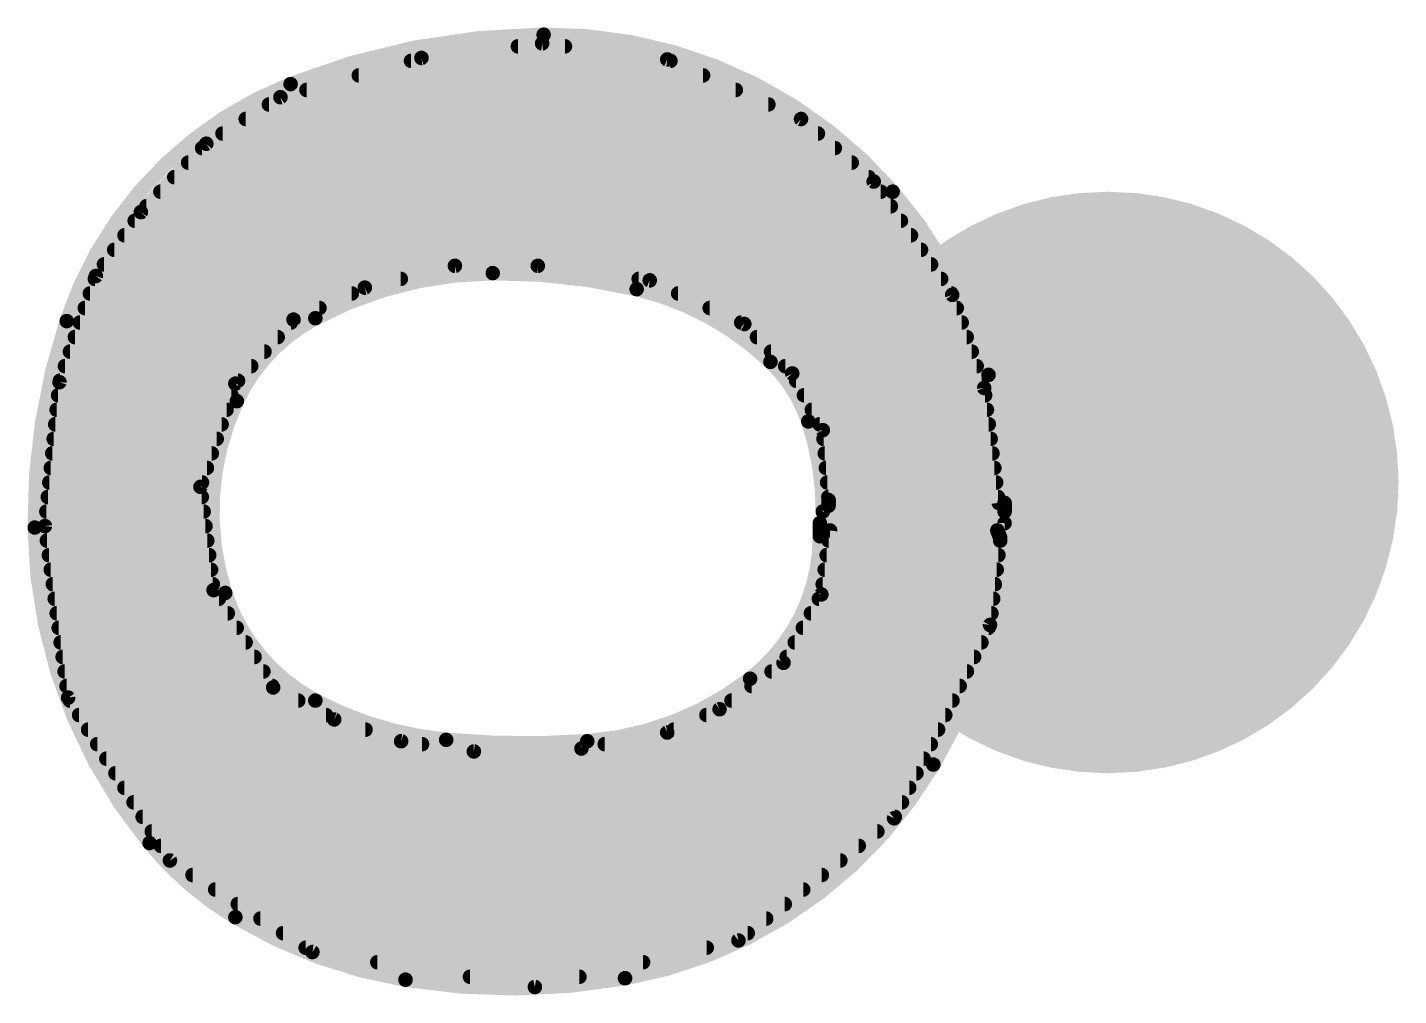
# Model space of a CAD drawing. Extents: x -3.8 to 20.4, y -39.4 to 28.1.
# Drawn here: x 12.337 to 14.732, y 20.313 to 22.004 of the extents above; entities that cross this region are included whole.
import ezdxf

# ---------------------------------------------------------------- set-up
doc = ezdxf.new("R2010")
doc.units = 0
doc.layers.add('18', color=110, linetype='CONTINUOUS')
doc.layers.add('22', color=40, linetype='CONTINUOUS')

# ---------------------------------------------------------------- blocks, each defined once
blk = doc.blocks.new('ROUNDV')
at = {"const_width": 0.5}
blk.add_lwpolyline([(0, -0.25, 1), (0, 0.25, 1), (0, -0.25)], format="xyb", dxfattribs=at)

msp = doc.modelspace()

# ---------------------------------------------------------------- linework, layer by layer
at = {"layer": '22'}
for points, const_width in [([(13.2385, 21.9913, 0.092), (12.7965, 21.905)], 0.0254), ([(13.2367, 21.9824, 1), (13.2351, 21.9698)], 0.0127), ([(13.8481, 21.717, 0.2195), (13.2385, 21.9913)], 0.0254), ([(13.2384, 21.9976, 1), (13.2386, 21.985)], 0.0127), ([(13.2367, 21.9698, 1), (13.2351, 21.9824)], 0.0127), ([(13.2386, 21.985, 1), (13.2384, 21.9976)], 0.0127), ([(13.1936, 21.9774, 1), (13.1936, 21.9646)], 0.0127), ([(13.2757, 21.9646, 1), (13.2757, 21.9774)], 0.0127), ([(13.0068, 21.952, 1), (13.0068, 21.9393)], 0.0127), ([(13.0243, 21.957, 1), (13.0259, 21.9444)], 0.0127), ([(13.0268, 21.9446, 1), (13.0234, 21.9568)], 0.0127), ([(13.457, 21.9539, 1), (13.4518, 21.9423)], 0.0127), ([(13.4536, 21.9418, 1), (13.4552, 21.9544)], 0.0127), ([(13.46, 21.9393, 1), (13.46, 21.952)], 0.0127), ([(12.7965, 21.905, 0.2224), (12.4054, 21.4909)], 0.0254), ([(12.7942, 21.9109, 1), (12.7988, 21.8991)], 0.0127), ([(12.7988, 21.8991, 1), (12.7942, 21.9109)], 0.0127), ([(12.9156, 21.9266, 1), (12.9156, 21.9139)], 0.0127), ([(13.517, 21.9139, 1), (13.517, 21.9266)], 0.0127), ([(12.777, 21.8882, 1), (12.7804, 21.876)], 0.0127), ([(12.7821, 21.8767, 1), (12.7753, 21.8875)], 0.0127), ([(12.8243, 21.9012, 1), (12.8243, 21.8884)], 0.0127), ([(13.5741, 21.8884, 1), (13.5741, 21.9012)], 0.0127), ([(12.7585, 21.8758, 1), (12.7585, 21.8631)], 0.0127), ([(13.6311, 21.8631, 1), (13.6311, 21.8758)], 0.0127), ([(12.718, 21.8504, 1), (12.718, 21.8377)], 0.0127), ([(13.6922, 21.8488, 1), (13.684, 21.8392)], 0.0127), ([(13.6855, 21.8382, 1), (13.6907, 21.8498)], 0.0127), ([(13.6881, 21.8377, 1), (13.6881, 21.8504)], 0.0127), ([(12.6776, 21.825, 1), (12.6776, 21.8122)], 0.0127), ([(13.7176, 21.8122, 1), (13.7176, 21.825)], 0.0127), ([(12.6419, 21.7996, 1), (12.6419, 21.7869)], 0.0127), ([(12.6458, 21.8062, 1), (12.6526, 21.7954)], 0.0127), ([(12.6538, 21.7964, 1), (12.6446, 21.8052)], 0.0127), ([(13.7472, 21.7869, 1), (13.7472, 21.7996)], 0.0127), ([(12.6176, 21.7742, 1), (12.6176, 21.7614)], 0.0127), ([(13.7767, 21.7614, 1), (13.7767, 21.7742)], 0.0127), ([(12.5933, 21.7488, 1), (12.5933, 21.736)], 0.0127), ([(13.8063, 21.736, 1), (13.8063, 21.7488)], 0.0127), ([(12.569, 21.7234, 1), (12.569, 21.7107)], 0.0127), ([(13.8203, 21.7384, 1), (13.8099, 21.7312)], 0.0127), ([(13.811, 21.73, 1), (13.8192, 21.7396)], 0.0127), ([(13.8274, 21.7107, 1), (13.8274, 21.7234)], 0.0127), ([(14.0157, 21.397, 0.1172), (13.8481, 21.717)], 0.0254), ([(13.8529, 21.7212, 1), (13.8433, 21.7128)], 0.0127), ([(13.8433, 21.7128, 1), (13.8529, 21.7212)], 0.0127), ([(12.5447, 21.698, 1), (12.5447, 21.6852)], 0.0127), ([(13.845, 21.6852, 1), (13.845, 21.698)], 0.0127), ([(12.5242, 21.6726, 1), (12.5242, 21.6598)], 0.0127), ([(12.5303, 21.6858, 1), (12.5395, 21.677)], 0.0127), ([(12.5401, 21.6777, 1), (12.5297, 21.6851)], 0.0127), ([(13.8626, 21.6598, 1), (13.8626, 21.6726)], 0.0127), ([(12.5063, 21.6472, 1), (12.5063, 21.6345)], 0.0127), ([(13.8802, 21.6345, 1), (13.8802, 21.6472)], 0.0127), ([(12.4884, 21.6218, 1), (12.4884, 21.609)], 0.0127), ([(13.8977, 21.609, 1), (13.8977, 21.6218)], 0.0127), ([(12.4622, 21.5676, 1), (12.4502, 21.5718)], 0.0127), ([(12.4705, 21.5964, 1), (12.4705, 21.5836)], 0.0127), ([(13.1496, 21.5748, 0.1204), (12.8397, 21.496)], 0.0254), ([(13.0835, 21.5939, 1), (13.0835, 21.5812)], 0.0127), ([(13.085, 21.5813, 1), (13.082, 21.5937)], 0.0127), ([(13.401, 21.5468, 0.0602), (13.1496, 21.5748)], 0.0254), ([(13.1495, 21.5811, 1), (13.1497, 21.5685)], 0.0127), ([(13.1497, 21.5685, 1), (13.1495, 21.5811)], 0.0127), ([(13.2291, 21.5938, 1), (13.2275, 21.5812)], 0.0127), ([(13.2283, 21.5812, 1), (13.2283, 21.5939)], 0.0127), ([(13.9153, 21.5836, 1), (13.9153, 21.5964)], 0.0127), ([(12.4545, 21.571, 1), (12.4545, 21.5583)], 0.0127), ([(12.451, 21.5734, 1), (12.4614, 21.566)], 0.0127), ([(12.9246, 21.5556, 1), (12.9276, 21.5432)], 0.0127), ([(12.9287, 21.5436, 1), (12.9235, 21.5552)], 0.0127), ([(12.9889, 21.5583, 1), (12.9889, 21.571)], 0.0127), ([(13.6347, 21.4198, 0.1342), (13.401, 21.5468)], 0.0254), ([(13.4025, 21.553, 1), (13.3995, 21.5406)], 0.0127), ([(13.4046, 21.571, 1), (13.4046, 21.5583)], 0.0127), ([(13.3995, 21.5406, 1), (13.4025, 21.553)], 0.0127), ([(13.4266, 21.5679, 1), (13.4212, 21.5563)], 0.0127), ([(13.4231, 21.5558, 1), (13.4247, 21.5684)], 0.0127), ([(13.9329, 21.5583, 1), (13.9329, 21.571)], 0.0127), ([(12.4458, 21.5456, 1), (12.4458, 21.5328)], 0.0127), ([(12.9034, 21.5328, 1), (12.9034, 21.5456)], 0.0127), ([(13.4735, 21.5456, 1), (13.4735, 21.5328)], 0.0127), ([(13.9582, 21.5388, 1), (13.9462, 21.5346)], 0.0127), ([(13.947, 21.5331, 1), (13.9574, 21.5403)], 0.0127), ([(13.9505, 21.5328, 1), (13.9505, 21.5456)], 0.0127), ([(12.4371, 21.5202, 1), (12.4371, 21.5074)], 0.0127), ([(12.8468, 21.5074, 1), (12.8468, 21.5202)], 0.0127), ([(13.5286, 21.5202, 1), (13.5286, 21.5074)], 0.0127), ([(13.9601, 21.5074, 1), (13.9601, 21.5202)], 0.0127), ([(12.4054, 21.4909, 0.083), (12.3495, 21.1303)], 0.0254), ([(12.3994, 21.4929, 1), (12.4114, 21.4889)], 0.0127), ([(12.4114, 21.4889, 1), (12.3994, 21.4929)], 0.0127), ([(12.4284, 21.4948, 1), (12.4284, 21.4821)], 0.0127), ([(12.8397, 21.496, 0.1633), (12.7025, 21.3512)], 0.0254), ([(12.799, 21.4993, 1), (12.8042, 21.4877)], 0.0127), ([(12.8063, 21.4892, 1), (12.7969, 21.4978)], 0.0127), ([(12.797, 21.4821, 1), (12.797, 21.4948)], 0.0127), ([(12.8367, 21.5016, 1), (12.8427, 21.4904)], 0.0127), ([(12.8427, 21.4904, 1), (12.8367, 21.5016)], 0.0127), ([(13.5836, 21.4948, 1), (13.5836, 21.4821)], 0.0127), ([(13.5936, 21.4903, 1), (13.5844, 21.4815)], 0.0127), ([(13.5863, 21.4801, 1), (13.5917, 21.4917)], 0.0127), ([(13.9688, 21.4821, 1), (13.9688, 21.4948)], 0.0127), ([(12.4197, 21.4694, 1), (12.4197, 21.4566)], 0.0127), ([(12.7739, 21.4566, 1), (12.7739, 21.4694)], 0.0127), ([(13.6112, 21.4694, 1), (13.6112, 21.4566)], 0.0127), ([(13.9775, 21.4566, 1), (13.9775, 21.4694)], 0.0127), ([(12.411, 21.444, 1), (12.411, 21.4312)], 0.0127), ([(12.7508, 21.4312, 1), (12.7508, 21.444)], 0.0127), ([(13.6358, 21.444, 1), (13.6358, 21.4312)], 0.0127), ([(13.9863, 21.4312, 1), (13.9863, 21.444)], 0.0127), ([(12.4023, 21.4186, 1), (12.4023, 21.4059)], 0.0127), ([(12.7277, 21.4059, 1), (12.7277, 21.4186)], 0.0127), ([(13.7008, 21.3157, 0.1209), (13.6347, 21.4198)], 0.0254), ([(13.6391, 21.4244, 1), (13.6303, 21.4152)], 0.0127), ([(13.6303, 21.4152, 1), (13.6391, 21.4244)], 0.0127), ([(13.6605, 21.4186, 1), (13.6605, 21.4059)], 0.0127), ([(13.995, 21.4059, 1), (13.995, 21.4186)], 0.0127), ([(12.3867, 21.3864, 1), (12.3987, 21.3822)], 0.0127), ([(12.399, 21.3837, 1), (12.3864, 21.3849)], 0.0127), ([(12.3936, 21.3932, 1), (12.3936, 21.3804)], 0.0127), ([(12.6953, 21.386, 1), (12.7047, 21.3774)], 0.0127), ([(12.706, 21.3797, 1), (12.694, 21.3837)], 0.0127), ([(12.7046, 21.3804, 1), (12.7046, 21.3932)], 0.0127), ([(13.6784, 21.4025, 1), (13.6672, 21.3965)], 0.0127), ([(13.6682, 21.3951, 1), (13.6774, 21.4039)], 0.0127), ([(13.6796, 21.3932, 1), (13.6796, 21.3804)], 0.0127), ([(14.0037, 21.3804, 1), (14.0037, 21.3932)], 0.0127), ([(14.0219, 21.3986, 1), (14.0095, 21.3954)], 0.0127), ([(14.0437, 21.1734, 0.0624), (14.0157, 21.397)], 0.0254), ([(14.0095, 21.3954, 1), (14.0219, 21.3986)], 0.0127), ([(12.3904, 21.3678, 1), (12.3904, 21.355)], 0.0127), ([(12.6931, 21.355, 1), (12.6931, 21.3678)], 0.0127), ([(13.6933, 21.3678, 1), (13.6933, 21.355)], 0.0127), ([(14.0144, 21.3749, 1), (14.0018, 21.3733)], 0.0127), ([(14.0021, 21.372, 1), (14.0141, 21.3762)], 0.0127), ([(14.0097, 21.355, 1), (14.0097, 21.3678)], 0.0127), ([(12.3878, 21.3424, 1), (12.3878, 21.3297)], 0.0127), ([(12.7025, 21.3512, 0.1897), (12.6822, 21.016)], 0.0254), ([(12.6845, 21.3297, 1), (12.6845, 21.3424)], 0.0127), ([(12.6967, 21.3539, 1), (12.7083, 21.3485)], 0.0127), ([(12.7083, 21.3485, 1), (12.6967, 21.3539)], 0.0127), ([(13.707, 21.3424, 1), (13.707, 21.3297)], 0.0127), ([(14.0129, 21.3297, 1), (14.0129, 21.3424)], 0.0127), ([(12.3853, 21.317, 1), (12.3853, 21.3042)], 0.0127), ([(12.6759, 21.3042, 1), (12.6759, 21.317)], 0.0127), ([(13.7262, 21.1582, 0.0828), (13.7008, 21.3157)], 0.0254), ([(13.7068, 21.3177, 1), (13.6948, 21.3137)], 0.0127), ([(13.6948, 21.3137, 1), (13.7068, 21.3177)], 0.0127), ([(13.7207, 21.317, 1), (13.7207, 21.3042)], 0.0127), ([(14.0161, 21.3042, 1), (14.0161, 21.317)], 0.0127), ([(12.3827, 21.2916, 1), (12.3827, 21.2788)], 0.0127), ([(12.6674, 21.2788, 1), (12.6674, 21.2916)], 0.0127), ([(13.7325, 21.3009, 1), (13.7199, 21.2999)], 0.0127), ([(13.7206, 21.2974, 1), (13.7318, 21.3034)], 0.0127), ([(13.7275, 21.2916, 1), (13.7275, 21.2788)], 0.0127), ([(14.0194, 21.2788, 1), (14.0194, 21.2916)], 0.0127), ([(12.3801, 21.2662, 1), (12.3801, 21.2535)], 0.0127), ([(12.6588, 21.2535, 1), (12.6588, 21.2662)], 0.0127), ([(13.7296, 21.2662, 1), (13.7296, 21.2535)], 0.0127), ([(14.0226, 21.2535, 1), (14.0226, 21.2662)], 0.0127), ([(12.3776, 21.2408, 1), (12.3776, 21.228)], 0.0127), ([(12.6502, 21.228, 1), (12.6502, 21.2408)], 0.0127), ([(13.7317, 21.2408, 1), (13.7317, 21.228)], 0.0127), ([(14.0258, 21.228, 1), (14.0258, 21.2408)], 0.0127), ([(12.375, 21.2154, 1), (12.375, 21.2026)], 0.0127), ([(12.6453, 21.2022, 1), (12.6327, 21.2006)], 0.0127), ([(12.633, 21.2034, 1), (12.645, 21.1994)], 0.0127), ([(12.6416, 21.2026, 1), (12.6416, 21.2154)], 0.0127), ([(13.7338, 21.2154, 1), (13.7338, 21.2026)], 0.0127), ([(14.029, 21.2026, 1), (14.029, 21.2154)], 0.0127), ([(12.3724, 21.19, 1), (12.3724, 21.1773)], 0.0127), ([(12.6413, 21.1773, 1), (12.6413, 21.19)], 0.0127), ([(13.7359, 21.19, 1), (13.7359, 21.1773)], 0.0127), ([(13.7362, 21.1747, 1), (13.7364, 21.1621)], 0.0127), ([(13.7426, 21.1785, 1), (13.73, 21.1785)], 0.0127), ([(13.73, 21.178, 1), (13.7426, 21.179)], 0.0127), ([(13.73, 21.1684, 1), (13.7426, 21.1684)], 0.0127), ([(14.0272, 21.1726, 1), (14.0398, 21.1742)], 0.0127), ([(14.0322, 21.1773, 1), (14.0322, 21.19)], 0.0127), ([(14.0336, 21.1671, 1), (14.0334, 21.1797)], 0.0127), ([(14.0501, 21.1734, 1), (14.0374, 21.1734)], 0.0127), ([(14.0374, 21.1734, 1), (14.0501, 21.1734)], 0.0127), ([(12.3699, 21.1646, 1), (12.3699, 21.1518)], 0.0127), ([(12.6445, 21.1518, 1), (12.6445, 21.1646)], 0.0127), ([(13.7211, 21.1443, 1), (13.7211, 21.1316)], 0.0127), ([(13.7274, 21.1379, 1), (13.7148, 21.1379)], 0.0127), ([(13.7262, 21.1646, 1), (13.7262, 21.1518)], 0.0127), ([(13.7199, 21.1582, 1), (13.7325, 21.1582)], 0.0127), ([(13.9192, 20.7162, 0.1246), (14.0437, 21.1379)], 0.0254), ([(14.0374, 21.1582, 1), (14.0501, 21.1582)], 0.0127), ([(14.05, 21.1377, 1), (14.0374, 21.1381)], 0.0127), ([(14.0437, 21.1518, 1), (14.0437, 21.1646)], 0.0127), ([(14.0437, 21.1316, 1), (14.0437, 21.1443)], 0.0127), ([(12.3495, 21.1303, 0.1703), (12.5501, 20.5791)], 0.0254), ([(12.3558, 21.1304, 1), (12.3432, 21.1302)], 0.0127), ([(12.3432, 21.1302, 1), (12.3558, 21.1304)], 0.0127), ([(12.3673, 21.1392, 1), (12.3673, 21.1264)], 0.0127), ([(12.3736, 21.1337, 1), (12.361, 21.1319)], 0.0127), ([(12.361, 21.1334, 1), (12.3736, 21.1322)], 0.0127), ([(12.6477, 21.1264, 1), (12.6477, 21.1392)], 0.0127), ([(13.5992, 20.8661, 0.2316), (13.7211, 21.115)], 0.0254), ([(13.7274, 21.115, 1), (13.7148, 21.115)], 0.0127), ([(13.7389, 21.1316, 1), (13.7389, 21.1188)], 0.0127), ([(13.7452, 21.1243, 1), (13.7326, 21.1261)], 0.0127), ([(14.0369, 21.1275, 1), (14.0251, 21.1229)], 0.0127), ([(14.031, 21.1188, 1), (14.031, 21.1316)], 0.0127), ([(12.3707, 21.1138, 1), (12.3707, 21.1011)], 0.0127), ([(12.6509, 21.1011, 1), (12.6509, 21.1138)], 0.0127), ([(13.7148, 21.115, 1), (13.7274, 21.115)], 0.0127), ([(13.7365, 21.1138, 1), (13.7365, 21.1011)], 0.0127), ([(14.0424, 21.1125, 1), (14.0297, 21.1125)], 0.0127), ([(14.0297, 21.1074, 1), (14.0424, 21.1074)], 0.0127), ([(14.0423, 21.1066, 1), (14.0297, 21.1082)], 0.0127), ([(14.0301, 21.1102, 1), (14.0419, 21.1148)], 0.0127), ([(14.036, 21.1011, 1), (14.036, 21.1138)], 0.0127), ([(12.3742, 21.0884, 1), (12.3742, 21.0756)], 0.0127), ([(12.6542, 21.0756, 1), (12.6542, 21.0884)], 0.0127), ([(13.733, 21.0884, 1), (13.733, 21.0756)], 0.0127), ([(14.0329, 21.0756, 1), (14.0329, 21.0884)], 0.0127), ([(12.3776, 21.063, 1), (12.3776, 21.0502)], 0.0127), ([(12.6574, 21.0502, 1), (12.6574, 21.063)], 0.0127), ([(13.7295, 21.063, 1), (13.7295, 21.0502)], 0.0127), ([(14.0299, 21.0502, 1), (14.0299, 21.063)], 0.0127), ([(12.3811, 21.0376, 1), (12.3811, 21.0249)], 0.0127), ([(12.6673, 21.0243, 1), (12.6565, 21.0177)], 0.0127), ([(12.6606, 21.0249, 1), (12.6606, 21.0376)], 0.0127), ([(13.726, 21.0376, 1), (13.726, 21.0249)], 0.0127), ([(14.0268, 21.0249, 1), (14.0268, 21.0376)], 0.0127), ([(12.3845, 21.0122, 1), (12.3845, 20.9994)], 0.0127), ([(12.6556, 21.0202, 1), (12.6682, 21.0218)], 0.0127), ([(12.6712, 20.9994, 1), (12.6712, 21.0122)], 0.0127), ([(12.6822, 21.016, 0.1942), (12.8397, 20.828)], 0.0254), ([(12.6882, 21.018, 1), (12.6762, 21.014)], 0.0127), ([(12.6762, 21.014, 1), (12.6882, 21.018)], 0.0127), ([(13.7194, 21.0122, 1), (13.7194, 20.9994)], 0.0127), ([(13.7173, 21.0143, 1), (13.7299, 21.0125)], 0.0127), ([(13.7292, 21.0103, 1), (13.718, 21.0165)], 0.0127), ([(14.0238, 20.9994, 1), (14.0238, 21.0122)], 0.0127), ([(12.3879, 20.9868, 1), (12.3879, 20.974)], 0.0127), ([(12.6867, 20.974, 1), (12.6867, 20.9868)], 0.0127), ([(13.7054, 20.9868, 1), (13.7054, 20.974)], 0.0127), ([(14.0207, 20.974, 1), (14.0207, 20.9868)], 0.0127), ([(12.3914, 20.9614, 1), (12.3914, 20.9487)], 0.0127), ([(12.7023, 20.9487, 1), (12.7023, 20.9614)], 0.0127), ([(13.6913, 20.9614, 1), (13.6913, 20.9487)], 0.0127), ([(14.012, 20.9609, 1), (14.0246, 20.9593)], 0.0127), ([(14.024, 20.9573, 1), (14.0126, 20.9629)], 0.0127), ([(14.0158, 20.9487, 1), (14.0158, 20.9614)], 0.0127), ([(12.3948, 20.936, 1), (12.3948, 20.9232)], 0.0127), ([(12.7178, 20.9232, 1), (12.7178, 20.936)], 0.0127), ([(13.6773, 20.936, 1), (13.6773, 20.9232)], 0.0127), ([(14.0032, 20.9232, 1), (14.0032, 20.936)], 0.0127), ([(12.3983, 20.9106, 1), (12.3983, 20.8978)], 0.0127), ([(12.7334, 20.8978, 1), (12.7334, 20.9106)], 0.0127), ([(13.6632, 20.9106, 1), (13.6632, 20.8978)], 0.0127), ([(13.9905, 20.8978, 1), (13.9905, 20.9106)], 0.0127), ([(12.4017, 20.8852, 1), (12.4017, 20.8725)], 0.0127), ([(12.7489, 20.8725, 1), (12.7489, 20.8852)], 0.0127), ([(13.6367, 20.8852, 1), (13.6367, 20.8725)], 0.0127), ([(13.652, 20.8971, 1), (13.6632, 20.8909)], 0.0127), ([(13.6613, 20.8889, 1), (13.6539, 20.8991)], 0.0127), ([(13.9779, 20.8725, 1), (13.9779, 20.8852)], 0.0127), ([(12.4051, 20.8598, 1), (12.4051, 20.847)], 0.0127), ([(12.7689, 20.8565, 1), (12.7631, 20.8453)], 0.0127), ([(12.7645, 20.847, 1), (12.7645, 20.8598)], 0.0127), ([(13.3147, 20.7569, 0.1478), (13.5992, 20.8661)], 0.0254), ([(13.5953, 20.8711, 1), (13.6031, 20.8611)], 0.0127), ([(13.6031, 20.8611, 1), (13.5953, 20.8711)], 0.0127), ([(13.6017, 20.8598, 1), (13.6017, 20.847)], 0.0127), ([(13.9653, 20.847, 1), (13.9653, 20.8598)], 0.0127), ([(12.4133, 20.8365, 1), (12.4025, 20.8297)], 0.0127), ([(12.4016, 20.8322, 1), (12.4142, 20.834)], 0.0127), ([(12.4111, 20.8344, 1), (12.4111, 20.8216)], 0.0127), ([(12.7606, 20.8476, 1), (12.7714, 20.8542)], 0.0127), ([(12.8097, 20.8216, 1), (12.8097, 20.8344)], 0.0127), ([(12.8397, 20.828, 0.0995), (13.0683, 20.7594)], 0.0254), ([(12.8427, 20.8336, 1), (12.8367, 20.8224)], 0.0127), ([(12.8367, 20.8224, 1), (12.8427, 20.8336)], 0.0127), ([(13.5667, 20.8344, 1), (13.5667, 20.8216)], 0.0127), ([(13.9527, 20.8216, 1), (13.9527, 20.8344)], 0.0127), ([(12.427, 20.809, 1), (12.427, 20.7963)], 0.0127), ([(12.8582, 20.7963, 1), (12.8582, 20.809)], 0.0127), ([(13.5229, 20.809, 1), (13.5229, 20.7963)], 0.0127), ([(13.5421, 20.8179, 1), (13.5495, 20.8077)], 0.0127), ([(13.5484, 20.807, 1), (13.5432, 20.8186)], 0.0127), ([(13.9401, 20.7963, 1), (13.9401, 20.809)], 0.0127), ([(12.8747, 20.801, 1), (12.8707, 20.789)], 0.0127), ([(12.8698, 20.7894, 1), (12.8756, 20.8006)], 0.0127), ([(12.4428, 20.7836, 1), (12.4428, 20.7708)], 0.0127), ([(12.9273, 20.7708, 1), (12.9273, 20.7836)], 0.0127), ([(12.9905, 20.7632, 1), (12.9887, 20.7506)], 0.0127), ([(12.9876, 20.7509, 1), (12.9916, 20.7629)], 0.0127), ([(13.0683, 20.7594, 0.0416), (13.3147, 20.7569)], 0.0254), ([(13.0689, 20.7657, 1), (13.0677, 20.7531)], 0.0127), ([(13.0677, 20.7531, 1), (13.0689, 20.7657)], 0.0127), ([(13.3142, 20.7632, 1), (13.3152, 20.7506)], 0.0127), ([(13.3152, 20.7506, 1), (13.3142, 20.7632)], 0.0127), ([(13.4518, 20.7779, 1), (13.457, 20.7663)], 0.0127), ([(13.4556, 20.7659, 1), (13.4532, 20.7783)], 0.0127), ([(13.4659, 20.7836, 1), (13.4659, 20.7708)], 0.0127), ([(13.9275, 20.7708, 1), (13.9275, 20.7836)], 0.0127), ([(12.4587, 20.7582, 1), (12.4587, 20.7454)], 0.0127), ([(13.026, 20.7454, 1), (13.026, 20.7582)], 0.0127), ([(13.1164, 20.7454, 1), (13.1168, 20.7328)], 0.0127), ([(13.1157, 20.7328, 1), (13.1175, 20.7454)], 0.0127), ([(13.3033, 20.7504, 1), (13.3057, 20.738)], 0.0127), ([(13.3047, 20.7379, 1), (13.3043, 20.7505)], 0.0127), ([(13.3453, 20.7582, 1), (13.3453, 20.7454)], 0.0127), ([(13.9149, 20.7454, 1), (13.9149, 20.7582)], 0.0127), ([(12.4746, 20.7328, 1), (12.4746, 20.7201)], 0.0127), ([(13.3807, 20.3429, 0.2183), (13.9192, 20.7162)], 0.0254), ([(13.9023, 20.7201, 1), (13.9023, 20.7328)], 0.0127), ([(13.9137, 20.7194, 1), (13.9247, 20.713)], 0.0127), ([(13.9247, 20.713, 1), (13.9137, 20.7194)], 0.0127), ([(12.4905, 20.7074, 1), (12.4905, 20.6946)], 0.0127), ([(13.8897, 20.6946, 1), (13.8897, 20.7074)], 0.0127), ([(12.5063, 20.682, 1), (12.5063, 20.6692)], 0.0127), ([(13.8771, 20.6692, 1), (13.8771, 20.682)], 0.0127), ([(12.5222, 20.6566, 1), (12.5222, 20.6439)], 0.0127), ([(13.8645, 20.6439, 1), (13.8645, 20.6566)], 0.0127), ([(12.5381, 20.6312, 1), (12.5381, 20.6184)], 0.0127), ([(13.8449, 20.6251, 1), (13.8563, 20.6195)], 0.0127), ([(13.8545, 20.6173, 1), (13.8467, 20.6273)], 0.0127), ([(13.8518, 20.6184, 1), (13.8518, 20.6312)], 0.0127), ([(12.554, 20.6058, 1), (12.554, 20.593)], 0.0127), ([(13.8214, 20.593, 1), (13.8214, 20.6058)], 0.0127), ([(12.5501, 20.5791, 0.0859), (12.7, 20.4495)], 0.0254), ([(12.555, 20.5831, 1), (12.5452, 20.5751)], 0.0127), ([(12.5452, 20.5751, 1), (12.555, 20.5831)], 0.0127), ([(12.5698, 20.5804, 1), (12.5698, 20.5677)], 0.0127), ([(13.7891, 20.5677, 1), (13.7891, 20.5804)], 0.0127), ([(12.5857, 20.555, 1), (12.5857, 20.5422)], 0.0127), ([(12.5891, 20.5539, 1), (12.5823, 20.5433)], 0.0127), ([(12.5803, 20.5452, 1), (12.5911, 20.552)], 0.0127), ([(13.7567, 20.5422, 1), (13.7567, 20.555)], 0.0127), ([(12.6252, 20.5296, 1), (12.6252, 20.5168)], 0.0127), ([(13.7244, 20.5168, 1), (13.7244, 20.5296)], 0.0127), ([(12.6647, 20.5042, 1), (12.6647, 20.4915)], 0.0127), ([(13.692, 20.4915, 1), (13.692, 20.5042)], 0.0127), ([(12.7042, 20.4788, 1), (12.7042, 20.466)], 0.0127), ([(13.6597, 20.466, 1), (13.6597, 20.4788)], 0.0127), ([(12.7, 20.4495, 0.0949), (12.9972, 20.3403)], 0.0254), ([(12.7033, 20.4549, 1), (12.6967, 20.4441)], 0.0127), ([(12.6967, 20.4441, 1), (12.7033, 20.4549)], 0.0127), ([(12.7438, 20.4534, 1), (12.7438, 20.4407)], 0.0127), ([(13.6273, 20.4407, 1), (13.6273, 20.4534)], 0.0127), ([(12.7833, 20.428, 1), (12.7833, 20.4153)], 0.0127), ([(13.595, 20.4153, 1), (13.595, 20.428)], 0.0127), ([(12.8228, 20.4026, 1), (12.8228, 20.3898)], 0.0127), ([(13.5233, 20.3898, 1), (13.5233, 20.4026)], 0.0127), ([(13.5749, 20.4139, 1), (13.5827, 20.4039)], 0.0127), ([(13.5802, 20.4027, 1), (13.5774, 20.4151)], 0.0127), ([(12.8356, 20.3949, 1), (12.8336, 20.3823)], 0.0127), ([(12.8312, 20.3833, 1), (12.838, 20.3939)], 0.0127), ([(12.948, 20.3772, 1), (12.948, 20.3645)], 0.0127), ([(13.4122, 20.3645, 1), (13.4122, 20.3772)], 0.0127), ([(12.9972, 20.3403, 0.0851), (13.3807, 20.3429)], 0.0254), ([(12.9982, 20.3466, 1), (12.9962, 20.334)], 0.0127), ([(12.9962, 20.334, 1), (12.9982, 20.3466)], 0.0127), ([(13.1098, 20.3518, 1), (13.1098, 20.3391)], 0.0127), ([(13.2218, 20.3338, 1), (13.2246, 20.3214)], 0.0127), ([(13.2222, 20.3213, 1), (13.2242, 20.3339)], 0.0127), ([(13.3011, 20.3391, 1), (13.3011, 20.3518)], 0.0127), ([(13.3796, 20.3492, 1), (13.3818, 20.3366)], 0.0127), ([(13.3818, 20.3366, 1), (13.3796, 20.3492)], 0.0127)]:
    msp.add_lwpolyline(points, format="xyb", dxfattribs=dict(at, const_width=const_width))
at = {"layer": '22', "const_width": 0.0254}
for points in [[(13.2359, 21.9761), (13.0251, 21.9507)], [(13.4544, 21.9481), (13.2359, 21.9761)], [(13.1936, 21.971), (13.2757, 21.971)], [(13.0251, 21.9507), (12.7787, 21.8821)], [(13.0068, 21.9456), (13.46, 21.9456)], [(13.6881, 21.844), (13.4544, 21.9481)], [(12.9156, 21.9202), (13.517, 21.9202)], [(12.7787, 21.8821), (12.6492, 21.8008)], [(12.8243, 21.8948), (13.5741, 21.8948)], [(12.7585, 21.8694), (13.6311, 21.8694)], [(12.718, 21.844), (13.6881, 21.844)], [(13.8151, 21.7348), (13.6881, 21.844)], [(12.6776, 21.8186), (13.7176, 21.8186)], [(12.6492, 21.8008), (12.5349, 21.6814)], [(12.6419, 21.7932), (13.7472, 21.7932)], [(12.6176, 21.7678), (13.7767, 21.7678)], [(12.5933, 21.7424), (13.8063, 21.7424)], [(12.569, 21.717), (13.8274, 21.717)], [(13.9522, 21.5367), (13.8151, 21.7348)], [(12.5447, 21.6916), (13.845, 21.6916)], [(12.5349, 21.6814), (12.4562, 21.5697)], [(12.5242, 21.6662), (13.8626, 21.6662)], [(12.5063, 21.6408), (13.8802, 21.6408)], [(12.4884, 21.6154), (13.8977, 21.6154)], [(12.4562, 21.5697), (12.3927, 21.3843)], [(12.4705, 21.59), (13.9153, 21.59)], [(12.9261, 21.5494), (13.0835, 21.5875)], [(13.0835, 21.5875), (13.2283, 21.5875)], [(13.2283, 21.5875), (13.4239, 21.5621)], [(12.4545, 21.5646), (12.9889, 21.5646)], [(12.8016, 21.4935), (12.9261, 21.5494)], [(13.4046, 21.5646), (13.9329, 21.5646)], [(13.4239, 21.5621), (13.589, 21.4859)], [(12.4458, 21.5392), (12.9034, 21.5392)], [(13.4735, 21.5392), (13.9505, 21.5392)], [(14.0081, 21.3741), (13.9522, 21.5367)], [(12.4371, 21.5138), (12.8468, 21.5138)], [(13.5286, 21.5138), (13.9601, 21.5138)], [(12.4284, 21.4884), (12.797, 21.4884)], [(12.7, 21.3817), (12.8016, 21.4935)], [(13.5836, 21.4884), (13.9688, 21.4884)], [(13.589, 21.4859), (13.6728, 21.3995)], [(12.4197, 21.463), (12.7739, 21.463)], [(13.6112, 21.463), (13.9775, 21.463)], [(12.411, 21.4376), (12.7508, 21.4376)], [(13.6358, 21.4376), (13.9863, 21.4376)], [(12.4023, 21.4122), (12.7277, 21.4122)], [(13.6605, 21.4122), (13.995, 21.4122)], [(12.3927, 21.3843), (12.3673, 21.1328)], [(12.3936, 21.3868), (12.7046, 21.3868)], [(12.639, 21.2014), (12.7, 21.3817)], [(13.6728, 21.3995), (13.7262, 21.3004)], [(13.6796, 21.3868), (14.0037, 21.3868)], [(12.3904, 21.3614), (12.6931, 21.3614)], [(13.6933, 21.3614), (14.0097, 21.3614)], [(14.0335, 21.1734), (14.0081, 21.3741)], [(12.3878, 21.336), (12.6845, 21.336)], [(13.707, 21.336), (14.0129, 21.336)], [(12.3853, 21.3106), (12.6759, 21.3106)], [(13.7207, 21.3106), (14.0161, 21.3106)], [(12.3827, 21.2852), (12.6674, 21.2852)], [(13.7262, 21.3004), (13.7363, 21.1785)], [(13.7275, 21.2852), (14.0194, 21.2852)], [(12.3801, 21.2598), (12.6588, 21.2598)], [(13.7296, 21.2598), (14.0226, 21.2598)], [(12.3776, 21.2344), (12.6502, 21.2344)], [(13.7317, 21.2344), (14.0258, 21.2344)], [(12.375, 21.209), (12.6416, 21.209)], [(12.6619, 21.021), (12.639, 21.2014)], [(13.7338, 21.209), (14.029, 21.209)], [(12.3724, 21.1836), (12.6413, 21.1836)], [(13.7359, 21.1836), (14.0322, 21.1836)], [(13.7363, 21.1785), (13.7363, 21.1684)], [(13.7363, 21.1684), (14.0335, 21.1734)], [(14.0437, 21.1582), (14.0437, 21.1734)], [(12.3699, 21.1582), (12.6445, 21.1582)], [(14.0437, 21.1379), (13.7211, 21.1379)], [(13.7211, 21.1379), (13.7211, 21.115)], [(13.7262, 21.1582), (14.0437, 21.1582)], [(12.3673, 21.1328), (12.4079, 20.8331)], [(12.3673, 21.1328), (12.6477, 21.1328)], [(13.7389, 21.1252), (13.7236, 21.0134)], [(14.031, 21.1252), (13.7389, 21.1252)], [(14.036, 21.1125), (14.031, 21.1252)], [(12.3707, 21.1074), (12.6509, 21.1074)], [(13.7365, 21.1074), (14.036, 21.1074)], [(14.0183, 20.9601), (14.036, 21.1074)], [(14.036, 21.1074), (14.036, 21.1125)], [(12.3742, 21.082), (12.6542, 21.082)], [(13.733, 21.082), (14.0329, 21.082)], [(12.3776, 21.0566), (12.6574, 21.0566)], [(13.7295, 21.0566), (14.0299, 21.0566)], [(12.3811, 21.0312), (12.6606, 21.0312)], [(12.766, 20.8509), (12.6619, 21.021)], [(13.726, 21.0312), (14.0268, 21.0312)], [(12.3845, 21.0058), (12.6712, 21.0058)], [(13.7236, 21.0134), (13.6576, 20.894)], [(13.7194, 21.0058), (14.0238, 21.0058)], [(12.3879, 20.9804), (12.6867, 20.9804)], [(13.7054, 20.9804), (14.0207, 20.9804)], [(12.3914, 20.955), (12.7023, 20.955)], [(13.6913, 20.955), (14.0158, 20.955)], [(13.8506, 20.6223), (14.0183, 20.9601)], [(12.3948, 20.9296), (12.7178, 20.9296)], [(13.6773, 20.9296), (14.0032, 20.9296)], [(12.3983, 20.9042), (12.7334, 20.9042)], [(13.6632, 20.9042), (13.9905, 20.9042)], [(12.4017, 20.8788), (12.7489, 20.8788)], [(13.6576, 20.894), (13.5458, 20.8128)], [(13.6367, 20.8788), (13.9779, 20.8788)], [(12.4051, 20.8534), (12.7645, 20.8534)], [(12.8727, 20.795), (12.766, 20.8509)], [(13.6017, 20.8534), (13.9653, 20.8534)], [(12.4079, 20.8331), (12.5857, 20.5486)], [(12.4111, 20.828), (12.8097, 20.828)], [(13.5667, 20.828), (13.9527, 20.828)], [(12.427, 20.8026), (12.8582, 20.8026)], [(13.5458, 20.8128), (13.4544, 20.7721)], [(13.5229, 20.8026), (13.9401, 20.8026)], [(12.9896, 20.7569), (12.8727, 20.795)], [(12.4428, 20.7772), (12.9273, 20.7772)], [(13.1166, 20.7391), (12.9896, 20.7569)], [(13.4544, 20.7721), (13.3045, 20.7442)], [(13.4659, 20.7772), (13.9275, 20.7772)], [(12.4587, 20.7518), (13.026, 20.7518)], [(13.3045, 20.7442), (13.1166, 20.7391)], [(13.3453, 20.7518), (13.9149, 20.7518)], [(12.4746, 20.7264), (13.9023, 20.7264)], [(12.4905, 20.701), (13.8897, 20.701)], [(12.5063, 20.6756), (13.8771, 20.6756)], [(12.5222, 20.6502), (13.8645, 20.6502)], [(12.5381, 20.6248), (13.8518, 20.6248)], [(13.5788, 20.4089), (13.8506, 20.6223)], [(12.554, 20.5994), (13.8214, 20.5994)], [(12.5698, 20.574), (13.7891, 20.574)], [(12.5857, 20.5486), (12.8346, 20.3886)], [(12.5857, 20.5486), (13.7567, 20.5486)], [(12.6252, 20.5232), (13.7244, 20.5232)], [(12.6647, 20.4978), (13.692, 20.4978)], [(12.7042, 20.4724), (13.6597, 20.4724)], [(12.7438, 20.447), (13.6273, 20.447)], [(12.7833, 20.4216), (13.595, 20.4216)], [(12.8228, 20.3962), (13.5233, 20.3962)], [(13.2232, 20.3276), (13.5788, 20.4089)], [(12.8346, 20.3886), (13.2232, 20.3276)], [(12.948, 20.3708), (13.4122, 20.3708)], [(13.1098, 20.3454), (13.3011, 20.3454)]]:
    msp.add_lwpolyline(points, dxfattribs=at)

# ---------------------------------------------------------------- block references
at = {"layer": '18', "xscale": 1.016, "yscale": 1.016}
msp.add_blockref('ROUNDV', (14.224, 21.209), dxfattribs=at)
msp.add_blockref('ROUNDV', (14.224, 21.209), dxfattribs=at)

doc.saveas('drawing.dxf')
